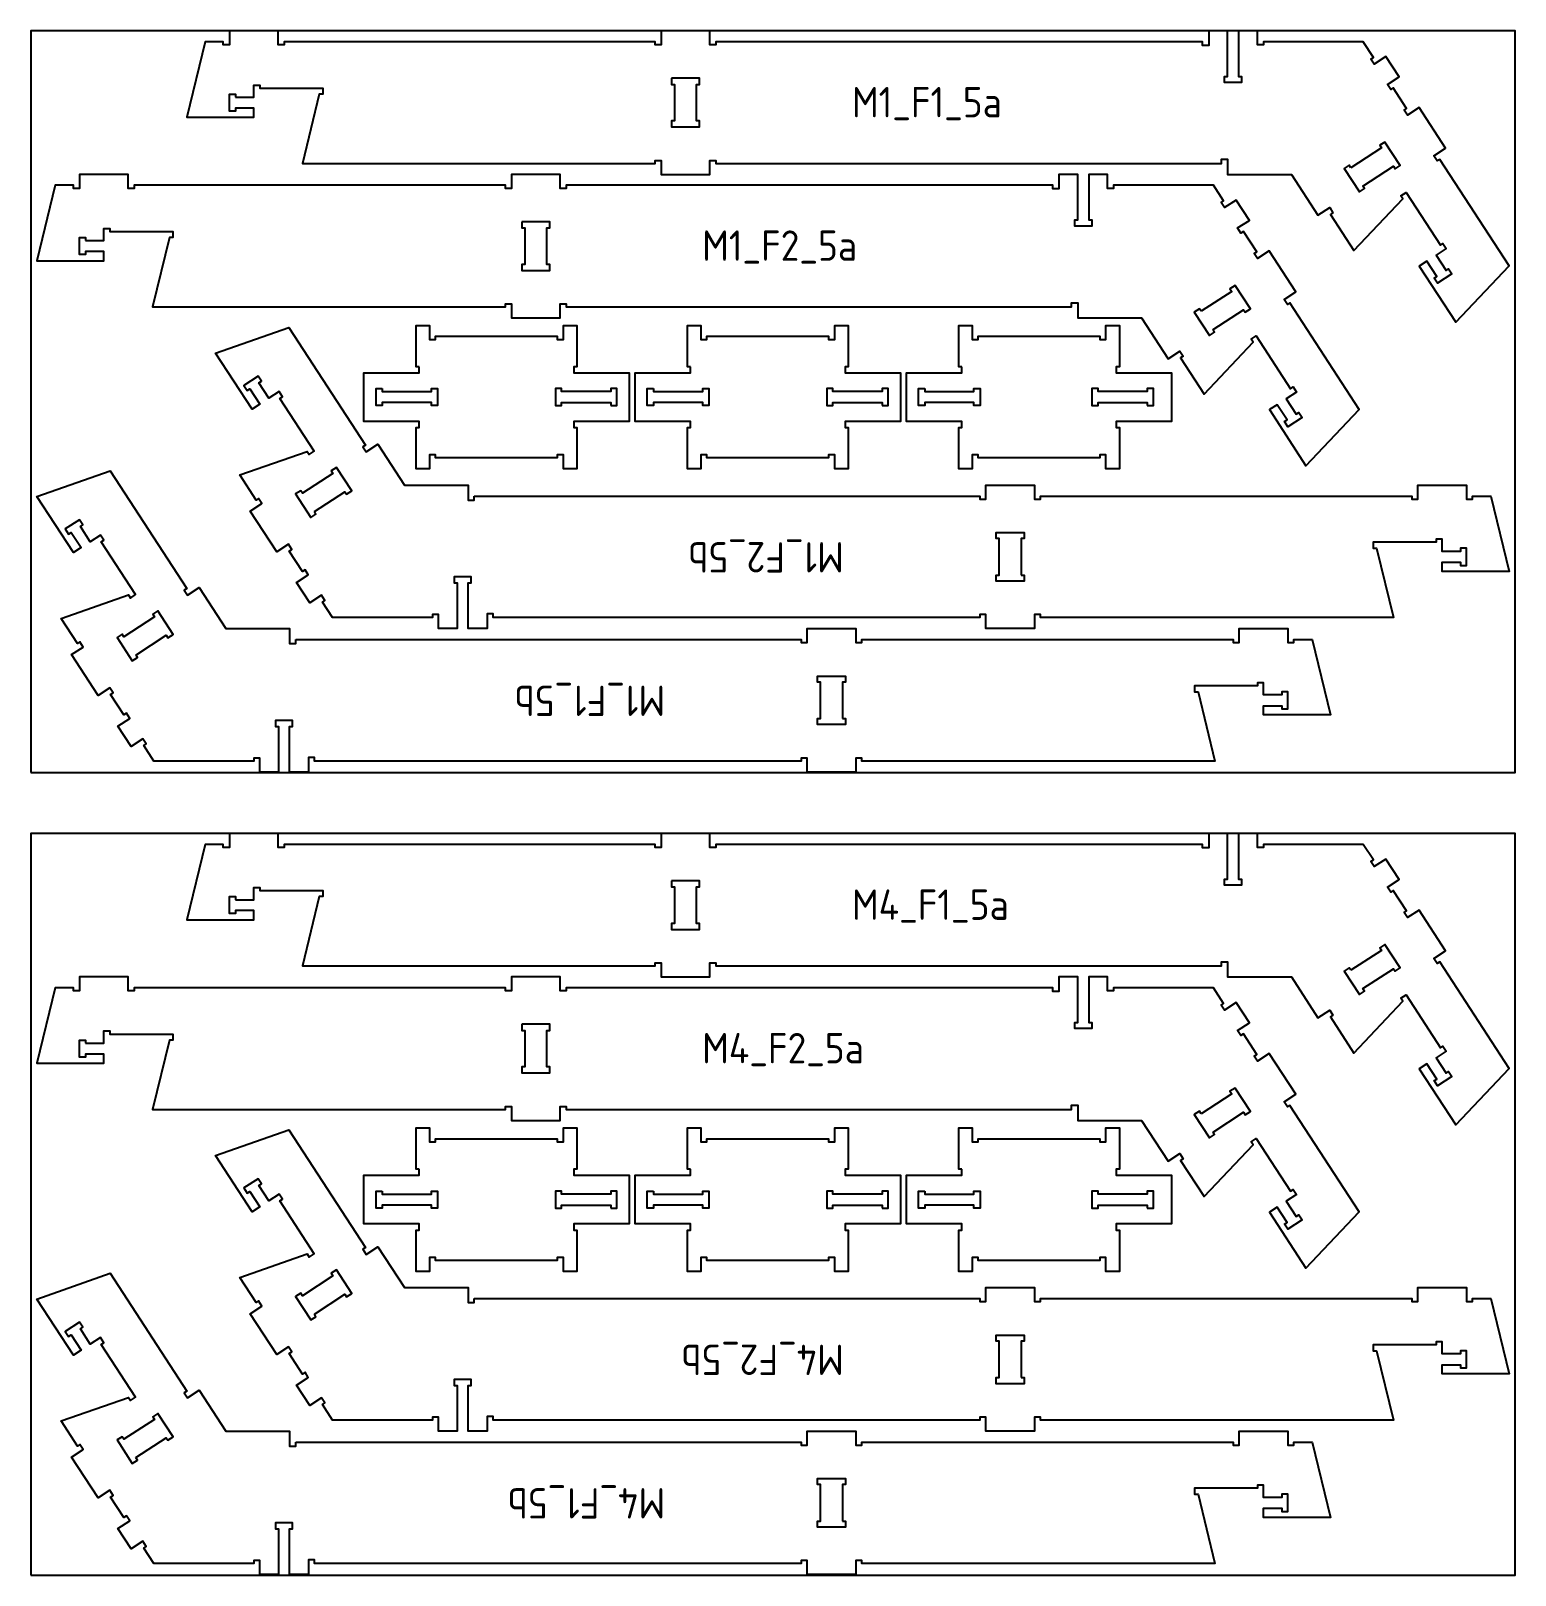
# Model space of a CAD drawing. Header units: millimetres. Extents: x -18174 to 50972, y 6312 to 16778.
# Drawn here: x 10432 to 12872, y 8953 to 11493 of the extents above; entities that cross this region are included whole.
import ezdxf

# ---------------------------------------------------------------- set-up
doc = ezdxf.new("R2010")
doc.units = ezdxf.units.MM
doc.header["$MEASUREMENT"] = 0
for name, color, linetype in [('freeswerk_CODES', 50, 'Continuous'), ('freeswerk_ELEMENTEN', 7, 'Continuous'), ('freeswerk_PLATEN', 3, 'Continuous')]:
    doc.layers.add(name, color=color, linetype=linetype)

msp = doc.modelspace()

# ---------------------------------------------------------------- linework, layer by layer
at = {"layer": 'freeswerk_ELEMENTEN'}
for points in [[(10768.6, 11383.5), (10798.6, 11383.5), (10798.6, 11403.5), (10808.6, 11403.5), (10808.6, 11398.5), (10912.2, 11398.5), (10912.2, 11388.5), (10906.2, 11388.5), (10878.6, 11274.5), (11458.6, 11274.5), (11458.6, 11279.5), (11468.6, 11279.5), (11468.6, 11256.5), (11548.6, 11256.5), (11548.6, 11279.5), (11558.6, 11279.5), (11558.6, 11274.5), (12389.6, 11274.5), (12389.6, 11281.3), (12399.6, 11281.3), (12399.6, 11256.5), (12504.5, 11256.5), (12548.2, 11189.2), (12567.5, 11201.8), (12572.9, 11193.4), (12568.7, 11190.7), (12607.4, 11131.1), (12688, 11216.4), (12684.7, 11221.4), (12693.1, 11226.9), (12749.5, 11140), (12753.7, 11142.8), (12759.2, 11134.4), (12742.4, 11123.5), (12758.8, 11098.3), (12763, 11101), (12768.4, 11092.7), (12744.9, 11077.4), (12739.5, 11085.8), (12743.7, 11088.5), (12727.3, 11113.7), (12714.7, 11105.5), (12774.7, 11013.3), (12862.3, 11106), (12748.4, 11281.2), (12744.2, 11278.5), (12738.8, 11286.9), (12758.1, 11299.4), (12714.5, 11366.5), (12695.2, 11354), (12689.7, 11362.3), (12693.9, 11365.1), (12672.1, 11398.6), (12667.9, 11395.9), (12662.5, 11404.3), (12681.8, 11416.8), (12660, 11450.3), (12640.7, 11437.8), (12635.2, 11446.2), (12639.4, 11448.9), (12622.8, 11474.5), (12458.6, 11474.5), (12458.6, 11469.5), (12448.6, 11469.5), (12448.6, 11492.5), (12417.6, 11492.5), (12417.6, 11417.5), (12422.6, 11417.5), (12422.6, 11407.5), (12394.6, 11407.5), (12394.6, 11417.5), (12399.6, 11417.5), (12399.6, 11492.5), (12368.6, 11492.5), (12368.6, 11468.5), (12358.6, 11468.5), (12358.6, 11474.5), (11558.6, 11474.5), (11558.6, 11469.5), (11548.6, 11469.5), (11548.6, 11492.5), (11468.6, 11492.5), (11468.6, 11469.5), (11458.6, 11469.5), (11458.6, 11474.5), (10848.6, 11474.5), (10848.6, 11469.5), (10838.6, 11469.5), (10838.6, 11492.5), (10758.6, 11492.5), (10758.6, 11469.5), (10748.6, 11469.5), (10748.6, 11474.5), (10718.6, 11474.5), (10688.6, 11350.5), (10798.6, 11350.5), (10798.6, 11365.5), (10768.6, 11365.5), (10768.6, 11360.5), (10758.6, 11360.5), (10758.6, 11388.5), (10768.6, 11388.5)], [(11485.6, 11414.5), (11485.6, 11404.5), (11490.6, 11404.5), (11490.6, 11344.5), (11485.6, 11344.5), (11485.6, 11334.5), (11531.6, 11334.5), (11531.6, 11344.5), (11526.6, 11344.5), (11526.6, 11404.5), (11531.6, 11404.5), (11531.6, 11414.5)], [(12602.4, 11267.4), (12599.6, 11271.6), (12591.2, 11266.1), (12616.3, 11227.6), (12624.7, 11233), (12622, 11237.2), (12672.3, 11269.9), (12675, 11265.7), (12683.4, 11271.2), (12658.3, 11309.7), (12649.9, 11304.3), (12652.7, 11300.1)], [(10522.3, 11147.5), (10552.3, 11147.5), (10552.3, 11167.5), (10562.3, 11167.5), (10562.3, 11162.5), (10665.9, 11162.5), (10665.9, 11152.5), (10659.9, 11152.5), (10632.3, 11038.5), (11212.3, 11038.5), (11212.3, 11043.5), (11222.3, 11043.5), (11222.3, 11020.5), (11302.3, 11020.5), (11302.3, 11043.5), (11312.3, 11043.5), (11312.3, 11038.5), (12143.3, 11038.5), (12143.3, 11045.3), (12153.3, 11045.3), (12153.3, 11020.5), (12258.2, 11020.5), (12301.9, 10953.2), (12321.2, 10965.8), (12326.6, 10957.4), (12322.4, 10954.7), (12361.1, 10895.1), (12441.7, 10980.4), (12438.4, 10985.4), (12446.8, 10990.9), (12503.2, 10904), (12507.4, 10906.8), (12512.9, 10898.4), (12496.1, 10887.5), (12512.5, 10862.3), (12516.7, 10865), (12522.1, 10856.7), (12498.6, 10841.4), (12493.2, 10849.8), (12497.4, 10852.5), (12481, 10877.7), (12468.4, 10869.5), (12528.4, 10777.3), (12616, 10870), (12502.1, 11045.2), (12497.9, 11042.5), (12492.5, 11050.9), (12511.8, 11063.4), (12468.2, 11130.5), (12448.9, 11118), (12443.4, 11126.3), (12447.6, 11129.1), (12425.8, 11162.6), (12421.6, 11159.9), (12416.2, 11168.3), (12435.5, 11180.8), (12413.7, 11214.3), (12394.4, 11201.8), (12388.9, 11210.2), (12393.1, 11212.9), (12376.5, 11238.5), (12212.3, 11238.5), (12212.3, 11233.5), (12202.3, 11233.5), (12202.3, 11256.5), (12171.3, 11256.5), (12171.3, 11181.5), (12176.3, 11181.5), (12176.3, 11171.5), (12148.3, 11171.5), (12148.3, 11181.5), (12153.3, 11181.5), (12153.3, 11256.5), (12122.3, 11256.5), (12122.3, 11232.5), (12112.3, 11232.5), (12112.3, 11238.5), (11312.3, 11238.5), (11312.3, 11233.5), (11302.3, 11233.5), (11302.3, 11256.5), (11222.3, 11256.5), (11222.3, 11233.5), (11212.3, 11233.5), (11212.3, 11238.5), (10602.3, 11238.5), (10602.3, 11233.5), (10592.3, 11233.5), (10592.3, 11256.5), (10512.3, 11256.5), (10512.3, 11233.5), (10502.3, 11233.5), (10502.3, 11238.5), (10472.3, 11238.5), (10442.3, 11114.5), (10552.3, 11114.5), (10552.3, 11129.5), (10522.3, 11129.5), (10522.3, 11124.5), (10512.3, 11124.5), (10512.3, 11152.5), (10522.3, 11152.5)], [(11239.3, 11178.5), (11239.3, 11168.5), (11244.3, 11168.5), (11244.3, 11108.5), (11239.3, 11108.5), (11239.3, 11098.5), (11285.3, 11098.5), (11285.3, 11108.5), (11280.3, 11108.5), (11280.3, 11168.5), (11285.3, 11168.5), (11285.3, 11178.5)], [(12356.1, 11031.4), (12353.3, 11035.6), (12344.9, 11030.1), (12370, 10991.6), (12378.4, 10997), (12375.7, 11001.2), (12426, 11033.9), (12428.7, 11029.7), (12437.1, 11035.2), (12412, 11073.7), (12403.6, 11068.3), (12406.4, 11064.1)], [(11161.3, 10727.4), (11992.3, 10727.4), (11992.3, 10722.4), (12002.3, 10722.4), (12002.3, 10745.4), (12082.3, 10745.4), (12082.3, 10722.4), (12092.3, 10722.4), (12092.3, 10727.4), (12702.3, 10727.4), (12702.3, 10722.4), (12712.3, 10722.4), (12712.3, 10745.4), (12792.3, 10745.4), (12792.3, 10722.4), (12802.3, 10722.4), (12802.3, 10727.4), (12832.3, 10727.4), (12862.3, 10603.4), (12752.3, 10603.4), (12752.3, 10618.4), (12782.3, 10618.4), (12782.3, 10613.4), (12792.3, 10613.4), (12792.3, 10641.4), (12782.3, 10641.4), (12782.3, 10636.4), (12752.3, 10636.4), (12752.3, 10656.4), (12742.3, 10656.4), (12742.3, 10651.4), (12638.8, 10651.4), (12638.8, 10641.4), (12644.7, 10641.4), (12672.3, 10527.4), (12092.3, 10527.4), (12092.3, 10532.4), (12082.3, 10532.4), (12082.3, 10509.4), (12002.3, 10509.4), (12002.3, 10532.4), (11992.3, 10532.4), (11992.3, 10527.4), (11192.3, 10527.4), (11192.3, 10533.4), (11182.3, 10533.4), (11182.3, 10509.4), (11151.3, 10509.4), (11151.3, 10584.4), (11156.3, 10584.4), (11156.3, 10594.4), (11128.3, 10594.4), (11128.3, 10584.4), (11133.3, 10584.4), (11133.3, 10509.4), (11102.3, 10509.4), (11102.3, 10532.4), (11092.3, 10532.4), (11092.3, 10527.4), (10928.2, 10527.4), (10911.5, 10553), (10915.7, 10555.7), (10910.2, 10564.1), (10891, 10551.6), (10869.2, 10585.1), (10888.4, 10597.7), (10883, 10606.1), (10878.8, 10603.3), (10857, 10636.9), (10861.2, 10639.6), (10855.8, 10648), (10836.5, 10635.4), (10792.9, 10702.5), (10812.2, 10715), (10806.7, 10723.4), (10802.5, 10720.7), (10775.6, 10762.1), (10886.4, 10800.8), (10889.7, 10795.7), (10898.1, 10801.2), (10841.6, 10888.1), (10845.8, 10890.8), (10840.4, 10899.2), (10823.6, 10888.3), (10807.2, 10913.4), (10811.4, 10916.1), (10806, 10924.5), (10782.5, 10909.3), (10788, 10900.9), (10792.2, 10903.6), (10808.5, 10878.5), (10795.9, 10870.3), (10736, 10962.5), (10856.3, 11004.9), (10982.2, 10811.3), (10978, 10808.5), (10983.4, 10800.1), (11002.7, 10812.7), (11046.5, 10745.4), (11151.3, 10745.4), (11151.3, 10720.7), (11161.3, 10720.7)], [(11070.7, 10940.1), (11065.7, 10940.1), (11065.7, 11008.1), (11087.7, 11008.1), (11087.7, 10985.1), (11097.7, 10985.1), (11097.7, 10990.1), (11297.7, 10990.1), (11297.7, 10985.1), (11307.7, 10985.1), (11307.7, 11008.1), (11329.7, 11008.1), (11329.7, 10940.1), (11324.7, 10940.1), (11324.7, 10930.1), (11415.7, 10930.1), (11415.7, 10850.1), (11324.7, 10850.1), (11324.7, 10840.1), (11329.7, 10840.1), (11329.7, 10772.1), (11307.7, 10772.1), (11307.7, 10795.1), (11297.7, 10795.1), (11297.7, 10790.1), (11097.7, 10790.1), (11097.7, 10795.1), (11087.7, 10795.1), (11087.7, 10772.1), (11065.7, 10772.1), (11065.7, 10840.1), (11070.7, 10840.1), (11070.7, 10850.1), (10979.7, 10850.1), (10979.7, 10930.1), (11070.7, 10930.1)], [(11516.7, 10940.1), (11511.7, 10940.1), (11511.7, 11008.1), (11533.7, 11008.1), (11533.7, 10985.1), (11543.7, 10985.1), (11543.7, 10990.1), (11743.7, 10990.1), (11743.7, 10985.1), (11753.7, 10985.1), (11753.7, 11008.1), (11775.7, 11008.1), (11775.7, 10940.1), (11770.7, 10940.1), (11770.7, 10930.1), (11861.7, 10930.1), (11861.7, 10850.1), (11770.7, 10850.1), (11770.7, 10840.1), (11775.7, 10840.1), (11775.7, 10772.1), (11753.7, 10772.1), (11753.7, 10795.1), (11743.7, 10795.1), (11743.7, 10790.1), (11543.7, 10790.1), (11543.7, 10795.1), (11533.7, 10795.1), (11533.7, 10772.1), (11511.7, 10772.1), (11511.7, 10840.1), (11516.7, 10840.1), (11516.7, 10850.1), (11425.7, 10850.1), (11425.7, 10930.1), (11516.7, 10930.1)], [(11962.7, 10940.1), (11957.7, 10940.1), (11957.7, 11008.1), (11979.7, 11008.1), (11979.7, 10985.1), (11989.7, 10985.1), (11989.7, 10990.1), (12189.7, 10990.1), (12189.7, 10985.1), (12199.7, 10985.1), (12199.7, 11008.1), (12221.7, 11008.1), (12221.7, 10940.1), (12216.7, 10940.1), (12216.7, 10930.1), (12307.7, 10930.1), (12307.7, 10850.1), (12216.7, 10850.1), (12216.7, 10840.1), (12221.7, 10840.1), (12221.7, 10772.1), (12199.7, 10772.1), (12199.7, 10795.1), (12189.7, 10795.1), (12189.7, 10790.1), (11989.7, 10790.1), (11989.7, 10795.1), (11979.7, 10795.1), (11979.7, 10772.1), (11957.7, 10772.1), (11957.7, 10840.1), (11962.7, 10840.1), (11962.7, 10850.1), (11871.7, 10850.1), (11871.7, 10930.1), (11962.7, 10930.1)], [(11009.7, 10904.1), (11009.7, 10899.1), (11090.7, 10899.1), (11090.7, 10904.1), (11100.7, 10904.1), (11100.7, 10876.1), (11090.7, 10876.1), (11090.7, 10881.1), (11009.7, 10881.1), (11009.7, 10876.1), (10999.7, 10876.1), (10999.7, 10904.1)], [(11385.7, 10876.1), (11395.7, 10876.1), (11395.7, 10904.1), (11385.7, 10904.1), (11385.7, 10899.1), (11304.7, 10899.1), (11304.7, 10904.1), (11294.7, 10904.1), (11294.7, 10876.1), (11304.7, 10876.1), (11304.7, 10881.1), (11385.7, 10881.1)], [(11455.7, 10904.1), (11455.7, 10899.1), (11536.7, 10899.1), (11536.7, 10904.1), (11546.7, 10904.1), (11546.7, 10876.1), (11536.7, 10876.1), (11536.7, 10881.1), (11455.7, 10881.1), (11455.7, 10876.1), (11445.7, 10876.1), (11445.7, 10904.1)], [(11831.7, 10876.1), (11841.7, 10876.1), (11841.7, 10904.1), (11831.7, 10904.1), (11831.7, 10899.1), (11750.7, 10899.1), (11750.7, 10904.1), (11740.7, 10904.1), (11740.7, 10876.1), (11750.7, 10876.1), (11750.7, 10881.1), (11831.7, 10881.1)], [(11901.7, 10904.1), (11901.7, 10899.1), (11982.7, 10899.1), (11982.7, 10904.1), (11992.7, 10904.1), (11992.7, 10876.1), (11982.7, 10876.1), (11982.7, 10881.1), (11901.7, 10881.1), (11901.7, 10876.1), (11891.7, 10876.1), (11891.7, 10904.1)], [(12267.7, 10876.1), (12277.7, 10876.1), (12277.7, 10904.1), (12267.7, 10904.1), (12267.7, 10899.1), (12186.7, 10899.1), (12186.7, 10904.1), (12176.7, 10904.1), (12176.7, 10876.1), (12186.7, 10876.1), (12186.7, 10881.1), (12267.7, 10881.1)], [(10898.3, 10701.8), (10948.6, 10734.5), (10951.3, 10730.3), (10959.7, 10735.8), (10934.6, 10774.4), (10926.2, 10768.9), (10928.9, 10764.7), (10878.6, 10732), (10875.9, 10736.2), (10867.5, 10730.8), (10892.6, 10692.2), (10901, 10697.6)], [(10867.6, 10491.4), (11698.6, 10491.4), (11698.6, 10486.4), (11708.6, 10486.4), (11708.6, 10509.4), (11788.6, 10509.4), (11788.6, 10486.4), (11798.6, 10486.4), (11798.6, 10491.4), (12408.6, 10491.4), (12408.6, 10486.4), (12418.6, 10486.4), (12418.6, 10509.4), (12498.6, 10509.4), (12498.6, 10486.4), (12508.6, 10486.4), (12508.6, 10491.4), (12538.6, 10491.4), (12568.6, 10367.4), (12458.6, 10367.4), (12458.6, 10382.4), (12488.6, 10382.4), (12488.6, 10377.4), (12498.6, 10377.4), (12498.6, 10405.4), (12488.6, 10405.4), (12488.6, 10400.4), (12458.6, 10400.4), (12458.6, 10420.4), (12448.6, 10420.4), (12448.6, 10415.4), (12345.1, 10415.4), (12345.1, 10405.4), (12351.1, 10405.4), (12378.6, 10291.4), (11798.6, 10291.4), (11798.6, 10296.4), (11788.6, 10296.4), (11788.6, 10273.4), (11708.6, 10273.4), (11708.6, 10296.4), (11698.6, 10296.4), (11698.6, 10291.4), (10898.6, 10291.4), (10898.6, 10297.4), (10888.6, 10297.4), (10888.6, 10273.4), (10857.6, 10273.4), (10857.6, 10348.4), (10862.6, 10348.4), (10862.6, 10358.4), (10834.6, 10358.4), (10834.6, 10348.4), (10839.6, 10348.4), (10839.6, 10273.4), (10808.6, 10273.4), (10808.6, 10296.4), (10798.6, 10296.4), (10798.6, 10291.4), (10634.5, 10291.4), (10617.8, 10317), (10622, 10319.7), (10616.6, 10328.1), (10597.3, 10315.6), (10575.5, 10349.1), (10594.8, 10361.7), (10589.3, 10370.1), (10585.1, 10367.3), (10563.3, 10400.9), (10567.5, 10403.6), (10562.1, 10412), (10542.8, 10399.4), (10499.2, 10466.5), (10518.5, 10479), (10513, 10487.4), (10508.8, 10484.7), (10481.9, 10526.1), (10592.7, 10564.8), (10596, 10559.7), (10604.4, 10565.2), (10548, 10652.1), (10552.1, 10654.8), (10546.7, 10663.2), (10529.9, 10652.3), (10513.6, 10677.4), (10517.8, 10680.1), (10512.3, 10688.5), (10488.8, 10673.3), (10494.3, 10664.9), (10498.5, 10667.6), (10514.8, 10642.5), (10502.3, 10634.3), (10442.3, 10726.5), (10562.6, 10768.9), (10688.5, 10575.3), (10684.3, 10572.5), (10689.8, 10564.1), (10709.1, 10576.7), (10752.8, 10509.4), (10857.6, 10509.4), (10857.6, 10484.7), (10867.6, 10484.7)], [(12060.3, 10597.4), (12065.3, 10597.4), (12065.3, 10587.4), (12019.3, 10587.4), (12019.3, 10597.4), (12024.3, 10597.4), (12024.3, 10657.4), (12019.3, 10657.4), (12019.3, 10667.4), (12065.3, 10667.4), (12065.3, 10657.4), (12060.3, 10657.4)], [(10604.6, 10465.8), (10654.9, 10498.5), (10657.6, 10494.3), (10666, 10499.8), (10640.9, 10538.4), (10632.6, 10532.9), (10635.3, 10528.7), (10585, 10496), (10582.2, 10500.2), (10573.9, 10494.8), (10598.9, 10456.2), (10607.3, 10461.6)], [(11766.6, 10361.4), (11771.6, 10361.4), (11771.6, 10351.4), (11725.6, 10351.4), (11725.6, 10361.4), (11730.6, 10361.4), (11730.6, 10421.4), (11725.6, 10421.4), (11725.6, 10431.4), (11771.6, 10431.4), (11771.6, 10421.4), (11766.6, 10421.4)], [(10768.6, 10063.5), (10798.6, 10063.5), (10798.6, 10083.5), (10808.6, 10083.5), (10808.6, 10078.5), (10912.2, 10078.5), (10912.2, 10068.5), (10906.2, 10068.5), (10878.6, 9954.5), (11458.6, 9954.5), (11458.6, 9959.5), (11468.6, 9959.5), (11468.6, 9936.5), (11548.6, 9936.5), (11548.6, 9959.5), (11558.6, 9959.5), (11558.6, 9954.5), (12389.6, 9954.5), (12389.6, 9961.3), (12399.6, 9961.3), (12399.6, 9936.5), (12504.5, 9936.5), (12548.2, 9869.2), (12567.5, 9881.8), (12572.9, 9873.4), (12568.7, 9870.7), (12607.4, 9811.1), (12688, 9896.4), (12684.7, 9901.4), (12693.1, 9906.9), (12749.5, 9820), (12753.7, 9822.8), (12759.2, 9814.4), (12742.4, 9803.5), (12758.8, 9778.3), (12763, 9781), (12768.4, 9772.7), (12744.9, 9757.4), (12739.5, 9765.8), (12743.7, 9768.5), (12727.3, 9793.7), (12714.7, 9785.5), (12774.7, 9693.3), (12862.3, 9786), (12748.4, 9961.2), (12744.2, 9958.5), (12738.8, 9966.9), (12758.1, 9979.4), (12714.5, 10046.5), (12695.2, 10034), (12689.7, 10042.3), (12693.9, 10045.1), (12672.1, 10078.6), (12667.9, 10075.9), (12662.5, 10084.3), (12681.8, 10096.8), (12660, 10130.3), (12640.7, 10117.8), (12635.2, 10126.2), (12639.4, 10128.9), (12622.8, 10154.5), (12458.6, 10154.5), (12458.6, 10149.5), (12448.6, 10149.5), (12448.6, 10172.5), (12417.6, 10172.5), (12417.6, 10097.5), (12422.6, 10097.5), (12422.6, 10087.5), (12394.6, 10087.5), (12394.6, 10097.5), (12399.6, 10097.5), (12399.6, 10172.5), (12368.6, 10172.5), (12368.6, 10148.5), (12358.6, 10148.5), (12358.6, 10154.5), (11558.6, 10154.5), (11558.6, 10149.5), (11548.6, 10149.5), (11548.6, 10172.5), (11468.6, 10172.5), (11468.6, 10149.5), (11458.6, 10149.5), (11458.6, 10154.5), (10848.6, 10154.5), (10848.6, 10149.5), (10838.6, 10149.5), (10838.6, 10172.5), (10758.6, 10172.5), (10758.6, 10149.5), (10748.6, 10149.5), (10748.6, 10154.5), (10718.6, 10154.5), (10688.6, 10030.5), (10798.6, 10030.5), (10798.6, 10045.5), (10768.6, 10045.5), (10768.6, 10040.5), (10758.6, 10040.5), (10758.6, 10068.5), (10768.6, 10068.5)], [(11485.6, 10094.5), (11485.6, 10084.5), (11490.6, 10084.5), (11490.6, 10024.5), (11485.6, 10024.5), (11485.6, 10014.5), (11531.6, 10014.5), (11531.6, 10024.5), (11526.6, 10024.5), (11526.6, 10084.5), (11531.6, 10084.5), (11531.6, 10094.5)], [(12602.4, 9947.4), (12599.6, 9951.6), (12591.2, 9946.1), (12616.3, 9907.6), (12624.7, 9913), (12622, 9917.2), (12672.3, 9949.9), (12675, 9945.7), (12683.4, 9951.2), (12658.3, 9989.7), (12649.9, 9984.3), (12652.7, 9980.1)], [(10522.3, 9827.5), (10552.3, 9827.5), (10552.3, 9847.5), (10562.3, 9847.5), (10562.3, 9842.5), (10665.9, 9842.5), (10665.9, 9832.5), (10659.9, 9832.5), (10632.3, 9718.5), (11212.3, 9718.5), (11212.3, 9723.5), (11222.3, 9723.5), (11222.3, 9700.5), (11302.3, 9700.5), (11302.3, 9723.5), (11312.3, 9723.5), (11312.3, 9718.5), (12143.3, 9718.5), (12143.3, 9725.3), (12153.3, 9725.3), (12153.3, 9700.5), (12258.2, 9700.5), (12301.9, 9633.2), (12321.2, 9645.8), (12326.6, 9637.4), (12322.4, 9634.7), (12361.1, 9575.1), (12441.7, 9660.4), (12438.4, 9665.4), (12446.8, 9670.9), (12503.2, 9584), (12507.4, 9586.8), (12512.9, 9578.4), (12496.1, 9567.5), (12512.5, 9542.3), (12516.7, 9545), (12522.1, 9536.7), (12498.6, 9521.4), (12493.2, 9529.8), (12497.4, 9532.5), (12481, 9557.7), (12468.4, 9549.5), (12528.4, 9457.3), (12616, 9550), (12502.1, 9725.2), (12497.9, 9722.5), (12492.5, 9730.9), (12511.8, 9743.4), (12468.2, 9810.5), (12448.9, 9798), (12443.4, 9806.3), (12447.6, 9809.1), (12425.8, 9842.6), (12421.6, 9839.9), (12416.2, 9848.3), (12435.5, 9860.8), (12413.7, 9894.3), (12394.4, 9881.8), (12388.9, 9890.2), (12393.1, 9892.9), (12376.5, 9918.5), (12212.3, 9918.5), (12212.3, 9913.5), (12202.3, 9913.5), (12202.3, 9936.5), (12171.3, 9936.5), (12171.3, 9861.5), (12176.3, 9861.5), (12176.3, 9851.5), (12148.3, 9851.5), (12148.3, 9861.5), (12153.3, 9861.5), (12153.3, 9936.5), (12122.3, 9936.5), (12122.3, 9912.5), (12112.3, 9912.5), (12112.3, 9918.5), (11312.3, 9918.5), (11312.3, 9913.5), (11302.3, 9913.5), (11302.3, 9936.5), (11222.3, 9936.5), (11222.3, 9913.5), (11212.3, 9913.5), (11212.3, 9918.5), (10602.3, 9918.5), (10602.3, 9913.5), (10592.3, 9913.5), (10592.3, 9936.5), (10512.3, 9936.5), (10512.3, 9913.5), (10502.3, 9913.5), (10502.3, 9918.5), (10472.3, 9918.5), (10442.3, 9794.5), (10552.3, 9794.5), (10552.3, 9809.5), (10522.3, 9809.5), (10522.3, 9804.5), (10512.3, 9804.5), (10512.3, 9832.5), (10522.3, 9832.5)], [(11239.3, 9858.5), (11239.3, 9848.5), (11244.3, 9848.5), (11244.3, 9788.5), (11239.3, 9788.5), (11239.3, 9778.5), (11285.3, 9778.5), (11285.3, 9788.5), (11280.3, 9788.5), (11280.3, 9848.5), (11285.3, 9848.5), (11285.3, 9858.5)], [(12356.1, 9711.4), (12353.3, 9715.6), (12344.9, 9710.1), (12370, 9671.6), (12378.4, 9677), (12375.7, 9681.2), (12426, 9713.9), (12428.7, 9709.7), (12437.1, 9715.2), (12412, 9753.7), (12403.6, 9748.3), (12406.4, 9744.1)], [(11161.3, 9407.4), (11992.3, 9407.4), (11992.3, 9402.4), (12002.3, 9402.4), (12002.3, 9425.4), (12082.3, 9425.4), (12082.3, 9402.4), (12092.3, 9402.4), (12092.3, 9407.4), (12702.3, 9407.4), (12702.3, 9402.4), (12712.3, 9402.4), (12712.3, 9425.4), (12792.3, 9425.4), (12792.3, 9402.4), (12802.3, 9402.4), (12802.3, 9407.4), (12832.3, 9407.4), (12862.3, 9283.4), (12752.3, 9283.4), (12752.3, 9298.4), (12782.3, 9298.4), (12782.3, 9293.4), (12792.3, 9293.4), (12792.3, 9321.4), (12782.3, 9321.4), (12782.3, 9316.4), (12752.3, 9316.4), (12752.3, 9336.4), (12742.3, 9336.4), (12742.3, 9331.4), (12638.8, 9331.4), (12638.8, 9321.4), (12644.7, 9321.4), (12672.3, 9207.4), (12092.3, 9207.4), (12092.3, 9212.4), (12082.3, 9212.4), (12082.3, 9189.4), (12002.3, 9189.4), (12002.3, 9212.4), (11992.3, 9212.4), (11992.3, 9207.4), (11192.3, 9207.4), (11192.3, 9213.4), (11182.3, 9213.4), (11182.3, 9189.4), (11151.3, 9189.4), (11151.3, 9264.4), (11156.3, 9264.4), (11156.3, 9274.4), (11128.3, 9274.4), (11128.3, 9264.4), (11133.3, 9264.4), (11133.3, 9189.4), (11102.3, 9189.4), (11102.3, 9212.4), (11092.3, 9212.4), (11092.3, 9207.4), (10928.2, 9207.4), (10911.5, 9233), (10915.7, 9235.7), (10910.2, 9244.1), (10891, 9231.6), (10869.2, 9265.1), (10888.4, 9277.7), (10883, 9286.1), (10878.8, 9283.3), (10857, 9316.9), (10861.2, 9319.6), (10855.8, 9328), (10836.5, 9315.4), (10792.9, 9382.5), (10812.2, 9395), (10806.7, 9403.4), (10802.5, 9400.7), (10775.6, 9442.1), (10886.4, 9480.8), (10889.7, 9475.7), (10898.1, 9481.2), (10841.6, 9568.1), (10845.8, 9570.8), (10840.4, 9579.2), (10823.6, 9568.3), (10807.2, 9593.4), (10811.4, 9596.1), (10806, 9604.5), (10782.5, 9589.3), (10788, 9580.9), (10792.2, 9583.6), (10808.5, 9558.5), (10795.9, 9550.3), (10736, 9642.5), (10856.3, 9684.9), (10982.2, 9491.3), (10978, 9488.5), (10983.4, 9480.1), (11002.7, 9492.7), (11046.5, 9425.4), (11151.3, 9425.4), (11151.3, 9400.7), (11161.3, 9400.7)], [(11070.7, 9620.1), (11065.7, 9620.1), (11065.7, 9688.1), (11087.7, 9688.1), (11087.7, 9665.1), (11097.7, 9665.1), (11097.7, 9670.1), (11297.7, 9670.1), (11297.7, 9665.1), (11307.7, 9665.1), (11307.7, 9688.1), (11329.7, 9688.1), (11329.7, 9620.1), (11324.7, 9620.1), (11324.7, 9610.1), (11415.7, 9610.1), (11415.7, 9530.1), (11324.7, 9530.1), (11324.7, 9520.1), (11329.7, 9520.1), (11329.7, 9452.1), (11307.7, 9452.1), (11307.7, 9475.1), (11297.7, 9475.1), (11297.7, 9470.1), (11097.7, 9470.1), (11097.7, 9475.1), (11087.7, 9475.1), (11087.7, 9452.1), (11065.7, 9452.1), (11065.7, 9520.1), (11070.7, 9520.1), (11070.7, 9530.1), (10979.7, 9530.1), (10979.7, 9610.1), (11070.7, 9610.1)], [(11516.7, 9620.1), (11511.7, 9620.1), (11511.7, 9688.1), (11533.7, 9688.1), (11533.7, 9665.1), (11543.7, 9665.1), (11543.7, 9670.1), (11743.7, 9670.1), (11743.7, 9665.1), (11753.7, 9665.1), (11753.7, 9688.1), (11775.7, 9688.1), (11775.7, 9620.1), (11770.7, 9620.1), (11770.7, 9610.1), (11861.7, 9610.1), (11861.7, 9530.1), (11770.7, 9530.1), (11770.7, 9520.1), (11775.7, 9520.1), (11775.7, 9452.1), (11753.7, 9452.1), (11753.7, 9475.1), (11743.7, 9475.1), (11743.7, 9470.1), (11543.7, 9470.1), (11543.7, 9475.1), (11533.7, 9475.1), (11533.7, 9452.1), (11511.7, 9452.1), (11511.7, 9520.1), (11516.7, 9520.1), (11516.7, 9530.1), (11425.7, 9530.1), (11425.7, 9610.1), (11516.7, 9610.1)], [(11962.7, 9620.1), (11957.7, 9620.1), (11957.7, 9688.1), (11979.7, 9688.1), (11979.7, 9665.1), (11989.7, 9665.1), (11989.7, 9670.1), (12189.7, 9670.1), (12189.7, 9665.1), (12199.7, 9665.1), (12199.7, 9688.1), (12221.7, 9688.1), (12221.7, 9620.1), (12216.7, 9620.1), (12216.7, 9610.1), (12307.7, 9610.1), (12307.7, 9530.1), (12216.7, 9530.1), (12216.7, 9520.1), (12221.7, 9520.1), (12221.7, 9452.1), (12199.7, 9452.1), (12199.7, 9475.1), (12189.7, 9475.1), (12189.7, 9470.1), (11989.7, 9470.1), (11989.7, 9475.1), (11979.7, 9475.1), (11979.7, 9452.1), (11957.7, 9452.1), (11957.7, 9520.1), (11962.7, 9520.1), (11962.7, 9530.1), (11871.7, 9530.1), (11871.7, 9610.1), (11962.7, 9610.1)], [(11009.7, 9584.1), (11009.7, 9579.1), (11090.7, 9579.1), (11090.7, 9584.1), (11100.7, 9584.1), (11100.7, 9556.1), (11090.7, 9556.1), (11090.7, 9561.1), (11009.7, 9561.1), (11009.7, 9556.1), (10999.7, 9556.1), (10999.7, 9584.1)], [(11385.7, 9556.1), (11395.7, 9556.1), (11395.7, 9584.1), (11385.7, 9584.1), (11385.7, 9579.1), (11304.7, 9579.1), (11304.7, 9584.1), (11294.7, 9584.1), (11294.7, 9556.1), (11304.7, 9556.1), (11304.7, 9561.1), (11385.7, 9561.1)], [(11455.7, 9584.1), (11455.7, 9579.1), (11536.7, 9579.1), (11536.7, 9584.1), (11546.7, 9584.1), (11546.7, 9556.1), (11536.7, 9556.1), (11536.7, 9561.1), (11455.7, 9561.1), (11455.7, 9556.1), (11445.7, 9556.1), (11445.7, 9584.1)], [(11831.7, 9556.1), (11841.7, 9556.1), (11841.7, 9584.1), (11831.7, 9584.1), (11831.7, 9579.1), (11750.7, 9579.1), (11750.7, 9584.1), (11740.7, 9584.1), (11740.7, 9556.1), (11750.7, 9556.1), (11750.7, 9561.1), (11831.7, 9561.1)], [(11901.7, 9584.1), (11901.7, 9579.1), (11982.7, 9579.1), (11982.7, 9584.1), (11992.7, 9584.1), (11992.7, 9556.1), (11982.7, 9556.1), (11982.7, 9561.1), (11901.7, 9561.1), (11901.7, 9556.1), (11891.7, 9556.1), (11891.7, 9584.1)], [(12267.7, 9556.1), (12277.7, 9556.1), (12277.7, 9584.1), (12267.7, 9584.1), (12267.7, 9579.1), (12186.7, 9579.1), (12186.7, 9584.1), (12176.7, 9584.1), (12176.7, 9556.1), (12186.7, 9556.1), (12186.7, 9561.1), (12267.7, 9561.1)], [(10867.6, 9171.4), (11698.6, 9171.4), (11698.6, 9166.4), (11708.6, 9166.4), (11708.6, 9189.4), (11788.6, 9189.4), (11788.6, 9166.4), (11798.6, 9166.4), (11798.6, 9171.4), (12408.6, 9171.4), (12408.6, 9166.4), (12418.6, 9166.4), (12418.6, 9189.4), (12498.6, 9189.4), (12498.6, 9166.4), (12508.6, 9166.4), (12508.6, 9171.4), (12538.6, 9171.4), (12568.6, 9047.4), (12458.6, 9047.4), (12458.6, 9062.4), (12488.6, 9062.4), (12488.6, 9057.4), (12498.6, 9057.4), (12498.6, 9085.4), (12488.6, 9085.4), (12488.6, 9080.4), (12458.6, 9080.4), (12458.6, 9100.4), (12448.6, 9100.4), (12448.6, 9095.4), (12345.1, 9095.4), (12345.1, 9085.4), (12351.1, 9085.4), (12378.6, 8971.4), (11798.6, 8971.4), (11798.6, 8976.4), (11788.6, 8976.4), (11788.6, 8953.4), (11708.6, 8953.4), (11708.6, 8976.4), (11698.6, 8976.4), (11698.6, 8971.4), (10898.6, 8971.4), (10898.6, 8977.4), (10888.6, 8977.4), (10888.6, 8953.4), (10857.6, 8953.4), (10857.6, 9028.4), (10862.6, 9028.4), (10862.6, 9038.4), (10834.6, 9038.4), (10834.6, 9028.4), (10839.6, 9028.4), (10839.6, 8953.4), (10808.6, 8953.4), (10808.6, 8976.4), (10798.6, 8976.4), (10798.6, 8971.4), (10634.5, 8971.4), (10617.8, 8997), (10622, 8999.7), (10616.6, 9008.1), (10597.3, 8995.6), (10575.5, 9029.1), (10594.8, 9041.7), (10589.3, 9050.1), (10585.1, 9047.3), (10563.3, 9080.9), (10567.5, 9083.6), (10562.1, 9092), (10542.8, 9079.4), (10499.2, 9146.5), (10518.5, 9159), (10513, 9167.4), (10508.8, 9164.7), (10481.9, 9206.1), (10592.7, 9244.8), (10596, 9239.7), (10604.4, 9245.2), (10548, 9332.1), (10552.1, 9334.8), (10546.7, 9343.2), (10529.9, 9332.3), (10513.6, 9357.4), (10517.8, 9360.1), (10512.3, 9368.5), (10488.8, 9353.3), (10494.3, 9344.9), (10498.5, 9347.6), (10514.8, 9322.5), (10502.3, 9314.3), (10442.3, 9406.5), (10562.6, 9448.9), (10688.5, 9255.3), (10684.3, 9252.5), (10689.8, 9244.1), (10709.1, 9256.7), (10752.8, 9189.4), (10857.6, 9189.4), (10857.6, 9164.7), (10867.6, 9164.7)], [(10898.3, 9381.8), (10948.6, 9414.5), (10951.3, 9410.3), (10959.7, 9415.8), (10934.6, 9454.4), (10926.2, 9448.9), (10928.9, 9444.7), (10878.6, 9412), (10875.9, 9416.2), (10867.5, 9410.8), (10892.6, 9372.2), (10901, 9377.6)], [(12060.3, 9277.4), (12065.3, 9277.4), (12065.3, 9267.4), (12019.3, 9267.4), (12019.3, 9277.4), (12024.3, 9277.4), (12024.3, 9337.4), (12019.3, 9337.4), (12019.3, 9347.4), (12065.3, 9347.4), (12065.3, 9337.4), (12060.3, 9337.4)], [(10604.6, 9145.8), (10654.9, 9178.5), (10657.6, 9174.3), (10666, 9179.8), (10640.9, 9218.4), (10632.6, 9212.9), (10635.3, 9208.7), (10585, 9176), (10582.2, 9180.2), (10573.9, 9174.8), (10598.9, 9136.2), (10607.3, 9141.6)], [(11766.6, 9041.4), (11771.6, 9041.4), (11771.6, 9031.4), (11725.6, 9031.4), (11725.6, 9041.4), (11730.6, 9041.4), (11730.6, 9101.4), (11725.6, 9101.4), (11725.6, 9111.4), (11771.6, 9111.4), (11771.6, 9101.4), (11766.6, 9101.4)]]:
    msp.add_lwpolyline(points, close=True, dxfattribs=at)
at = {"layer": 'freeswerk_PLATEN'}
for points in [[(10432.3, 10272.5), (12872.3, 10272.5), (12872.3, 11492.5), (10432.3, 11492.5)], [(10432.3, 8952.5), (12872.3, 8952.5), (12872.3, 10172.5), (10432.3, 10172.5)]]:
    msp.add_lwpolyline(points, close=True, dxfattribs=at)

# ---------------------------------------------------------------- texts
at = {"layer": 'freeswerk_CODES', "char_height": 50, "attachment_point": 1}
for s, insert in [('{\\Fiso|c0;M1_F1_5a}', (11782.2, 11400.3)), ('{\\Fiso|c0;M1_F2_5a}', (11535.9, 11164.3)), ('{\\Fiso|c0;M4_F1_5a}', (11782.2, 10080.3)), ('{\\Fiso|c0;M4_F2_5a}', (11535.9, 9844.3))]:
    msp.add_mtext_dynamic_manual_height_columns(s, width=318.081, gutter_width=1456.3, heights=[0], dxfattribs=dict(at, insert=insert))
at = {"layer": 'freeswerk_CODES', "char_height": 50, "attachment_point": 1, "rotation": 180}
for s, insert in [('{\\Fiso|c0;M1_F2_5b}', (11768.8, 10601.7)), ('{\\Fiso|c0;M1_F1_5b}', (11475.1, 10365.7)), ('{\\Fiso|c0;M4_F2_5b}', (11768.8, 9281.7)), ('{\\Fiso|c0;M4_F1_5b}', (11475.1, 9045.7))]:
    msp.add_mtext_dynamic_manual_height_columns(s, width=318.081, gutter_width=1456.3, heights=[0], dxfattribs=dict(at, insert=insert))

doc.saveas('drawing.dxf')
